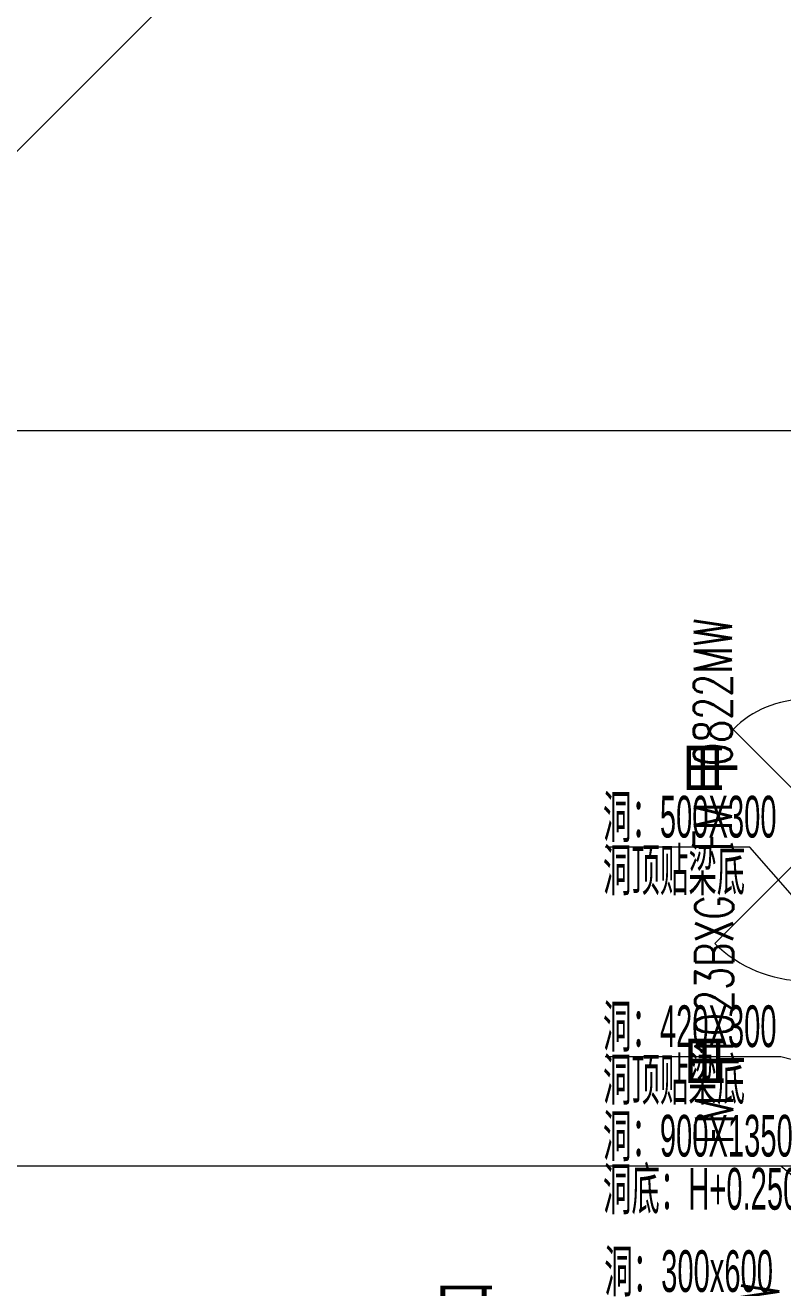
# Model space of a CAD drawing. Header units: millimetres. Extents: x 8533 to 398112, y -117646 to 105276.
# Drawn here: x 89374 to 95296, y 56842 to 66714 of the extents above; entities that cross this region are included whole.
import ezdxf

# ---------------------------------------------------------------- set-up
doc = ezdxf.new("R2010")
doc.units = ezdxf.units.MM
for name, pattern in [('IMPORT-A-D0TE-BF$0$DOTE', [0]), ('IMPORT-A-PMDT-10F$0$DASH _2_', [3.5, 2.5, -1]), ('IMPORT-colu-10F-19F$0$DOTE', [0])]:
    doc.linetypes.add(name, pattern=pattern)
for name, color, linetype, lineweight in [('A-D0TE-BF$0$A-Axis-GRID', 1, 'IMPORT-A-D0TE-BF$0$DOTE', 13), ('A-PMDT-10F$0$安全出口', 3, 'IMPORT-A-PMDT-10F$0$DASH _2_', 13), ('A-wall-10_12F$0$DOOR_FIRE', 4, 'Continuous', 13), ('A-wall-10_12F$0$DOOR_FIRE_TEXT', 7, 'Continuous', 13), ('colu-10F-19F$0$A-Axis-grid', 1, 'IMPORT-colu-10F-19F$0$DOTE', 13), ('H-TJ-10F$0$H-TZ-JZLDBZ', 4, 'Continuous', 13), ('塔楼建筑图10F_dwg', 8, 'Continuous', 13)]:
    doc.layers.add(name, color=color, linetype=linetype, lineweight=lineweight)
doc.styles.add('Arial_2', font='arial.ttf', dxfattribs={"width": 0.5, "height": 326.200771})
doc.styles.add('Simplex', font='simplex_.ttf', dxfattribs={"width": 0.705882, "height": 297.5})
doc.styles.add('Simplex_3', font='simplex_.ttf', dxfattribs={"height": 337.588652})
doc.styles.add('新宋体', font='', dxfattribs={"width": 0.7, "height": 377.637131})
doc.styles.get('新宋体').set_extended_font_data('NSimSun')

# ---------------------------------------------------------------- blocks, each defined once
blk = doc.blocks.new('塔楼建筑图10F_dwg_A-D0TE-BF-1959636-10F_ARC_46_000_')
at = {"layer": 'A-D0TE-BF$0$A-Axis-GRID', "linetype": 'Continuous'}
for p, q in [((8250, 0), (980, 0)), ((8250, -5750), (-2116.1, -5750))]:
    blk.add_line(p, q, dxfattribs=at)
blk = doc.blocks.new('塔楼建筑图10F_dwg_H-TJ-10F-1959667-10F_ARC_46_000_')
at = {"layer": 'H-TJ-10F$0$H-TZ-JZLDBZ', "flags": 128}
for points in [[(8250, -3634.7), (7915, -3255.4), (6785.9, -3255.4)], [(8250, -4917.2), (8159.4, -4893.8), (6785.9, -4893.8)], [(8250, -5824), (8159.4, -5750), (6785.9, -5750)]]:
    blk.add_lwpolyline(points, dxfattribs=at)
at = {"layer": 'H-TJ-10F$0$H-TZ-JZLDBZ', "attachment_point": 1, "line_spacing_factor": 0.941778, "style": 'Arial_2'}
for s, insert, char_height, width in [('洞：500X300', (6767.6, -2853.6), 326.2, 1685.36), ('洞顶贴梁底', (6767.6, -3268.6), 326.2, 1532.145), ('洞：420X300', (6767.6, -4492), 326.2, 1685.36), ('洞顶贴梁底', (6767.6, -4907), 326.2, 1532.145), ('洞：900X1350', (6767.6, -5348.2), 326.2, 1838.574), ('洞底：H+0.250m', (6767.6, -5763.2), 326.201, 2145.003), ('洞：300x600', (6777.8, -6406.5), 326.2, 1685.36)]:
    blk.add_mtext(s, dxfattribs=dict(at, insert=insert, char_height=char_height, width=width))
blk = doc.blocks.new('塔楼建筑图10F_dwg_H-TJ-10F-V111-10F_ARC_46_000_')
at = {"layer": 'H-TJ-10F$0$H-TZ-JZLDBZ', "flags": 128}
for points in [[(8250, -3634.7), (7915, -3255.4), (6785.9, -3255.4)], [(8250, -4917.2), (8159.4, -4893.8), (6785.9, -4893.8)], [(8250, -5824), (8159.4, -5750), (6785.9, -5750)]]:
    blk.add_lwpolyline(points, dxfattribs=at)
at = {"layer": 'H-TJ-10F$0$H-TZ-JZLDBZ', "attachment_point": 1, "line_spacing_factor": 0.941778, "style": 'Arial_2'}
for s, insert, char_height, width in [('洞：500X300', (6767.6, -2853.6), 326.2, 1685.36), ('洞顶贴梁底', (6767.6, -3268.6), 326.2, 1532.145), ('洞：420X300', (6767.6, -4492), 326.2, 1685.36), ('洞顶贴梁底', (6767.6, -4907), 326.2, 1532.145), ('洞：900X1350', (6767.6, -5348.2), 326.2, 1838.574), ('洞底：H+0.250m', (6767.6, -5763.2), 326.201, 2145.003), ('洞：300x600', (6777.8, -6406.5), 326.2, 1685.36)]:
    blk.add_mtext(s, dxfattribs=dict(at, insert=insert, char_height=char_height, width=width))
blk = doc.blocks.new('塔楼建筑图10F_dwg_colu-10F-19F-1959674-10F_ARC_46_000_')
at = {"layer": 'colu-10F-19F$0$A-Axis-grid', "linetype": 'Continuous'}
blk.add_line((680, 680), (8070, 8070), dxfattribs=at)
blk = doc.blocks.new('塔楼建筑图10F_dwg_A-wall-10_12F$0$$DorLib2D$00000114-1959858-10F_ARC_46_000_')
at = {"layer": 'A-wall-10_12F$0$DOOR_FIRE'}
blk.add_line((15651.7, 32937.5), (15086, 33503.2), dxfattribs=at)
blk.add_arc((15651.7, 32937.5), 800, 90, 135, dxfattribs=at)
blk = doc.blocks.new('塔楼建筑图10F_dwg_A-wall-10_12F$0$$DorLib2D$00000114-1959866-10F_ARC_46_000_')
at = {"layer": 'A-wall-10_12F$0$DOOR_FIRE'}
blk.add_line((15651.7, 32537.5), (14944.6, 31830.4), dxfattribs=at)
blk.add_arc((15651.7, 32537.5), 1000, 225, 270, dxfattribs=at)
blk = doc.blocks.new('塔楼建筑图10F_dwg-1947859-10F_ARC_46_000_')
for name, p in [('塔楼建筑图10F_dwg_A-D0TE-BF-1959636-10F_ARC_46_000_', (7301.7, 35837.5)), ('塔楼建筑图10F_dwg_colu-10F-19F-1959674-10F_ARC_46_000_', (7301.7, 35837.5)), ('塔楼建筑图10F_dwg_H-TJ-10F-1959667-10F_ARC_46_000_', (7301.7, 35837.5)), ('塔楼建筑图10F_dwg_H-TJ-10F-V111-10F_ARC_46_000_', (7301.7, 35837.5)), ('塔楼建筑图10F_dwg_A-wall-10_12F$0$$DorLib2D$00000114-1959858-10F_ARC_46_000_', (0, 0)), ('塔楼建筑图10F_dwg_A-wall-10_12F$0$$DorLib2D$00000114-1959866-10F_ARC_46_000_', (0, 0))]:
    blk.add_blockref(name, p)
at = {"layer": 'A-PMDT-10F$0$安全出口', "linetype": 'Continuous', "insert": (12798.7, 27757.2), "char_height": 377.64, "width": 1824.239, "attachment_point": 1, "rotation": 90, "line_spacing_factor": 0.877739, "style": '新宋体'}
blk.add_mtext('安全出口', dxfattribs=at)
at = {"layer": 'A-wall-10_12F$0$DOOR_FIRE_TEXT', "attachment_point": 1, "rotation": 90, "line_spacing_factor": 1.125731}
for s, insert, char_height, width, style in [('0822MW', (14778.5, 33218.3), 297.5, 1470.068, 'Simplex'), ('\\fSimplex|b0|i0|c134|p2|;甲', (14745, 32972.6), 337.589, 545.242, 'Simplex_3'), ('FM', (14778.5, 32552.6), 297.5, 484.047, 'Simplex'), ('1023BXG', (14790.5, 30926.4), 297.5, 1627.831, 'Simplex'), ('\\fSimplex|b0|i0|c134|p2|;甲', (14757, 30680.6), 337.589, 545.242, 'Simplex_3'), ('FM', (14790.5, 30260.6), 297.5, 484.047, 'Simplex'), ('1523MW', (15150.5, 28020.4), 297.5, 1423.456, 'Simplex')]:
    blk.add_mtext(s, dxfattribs=dict(at, insert=insert, char_height=char_height, width=width, style=style))

msp = doc.modelspace()

# ---------------------------------------------------------------- block references
at = {"layer": '塔楼建筑图10F_dwg', "color": 7}
msp.add_blockref('塔楼建筑图10F_dwg-1947859-10F_ARC_46_000_', (79821.3, 27704.5), dxfattribs=at)

doc.saveas('drawing.dxf')
